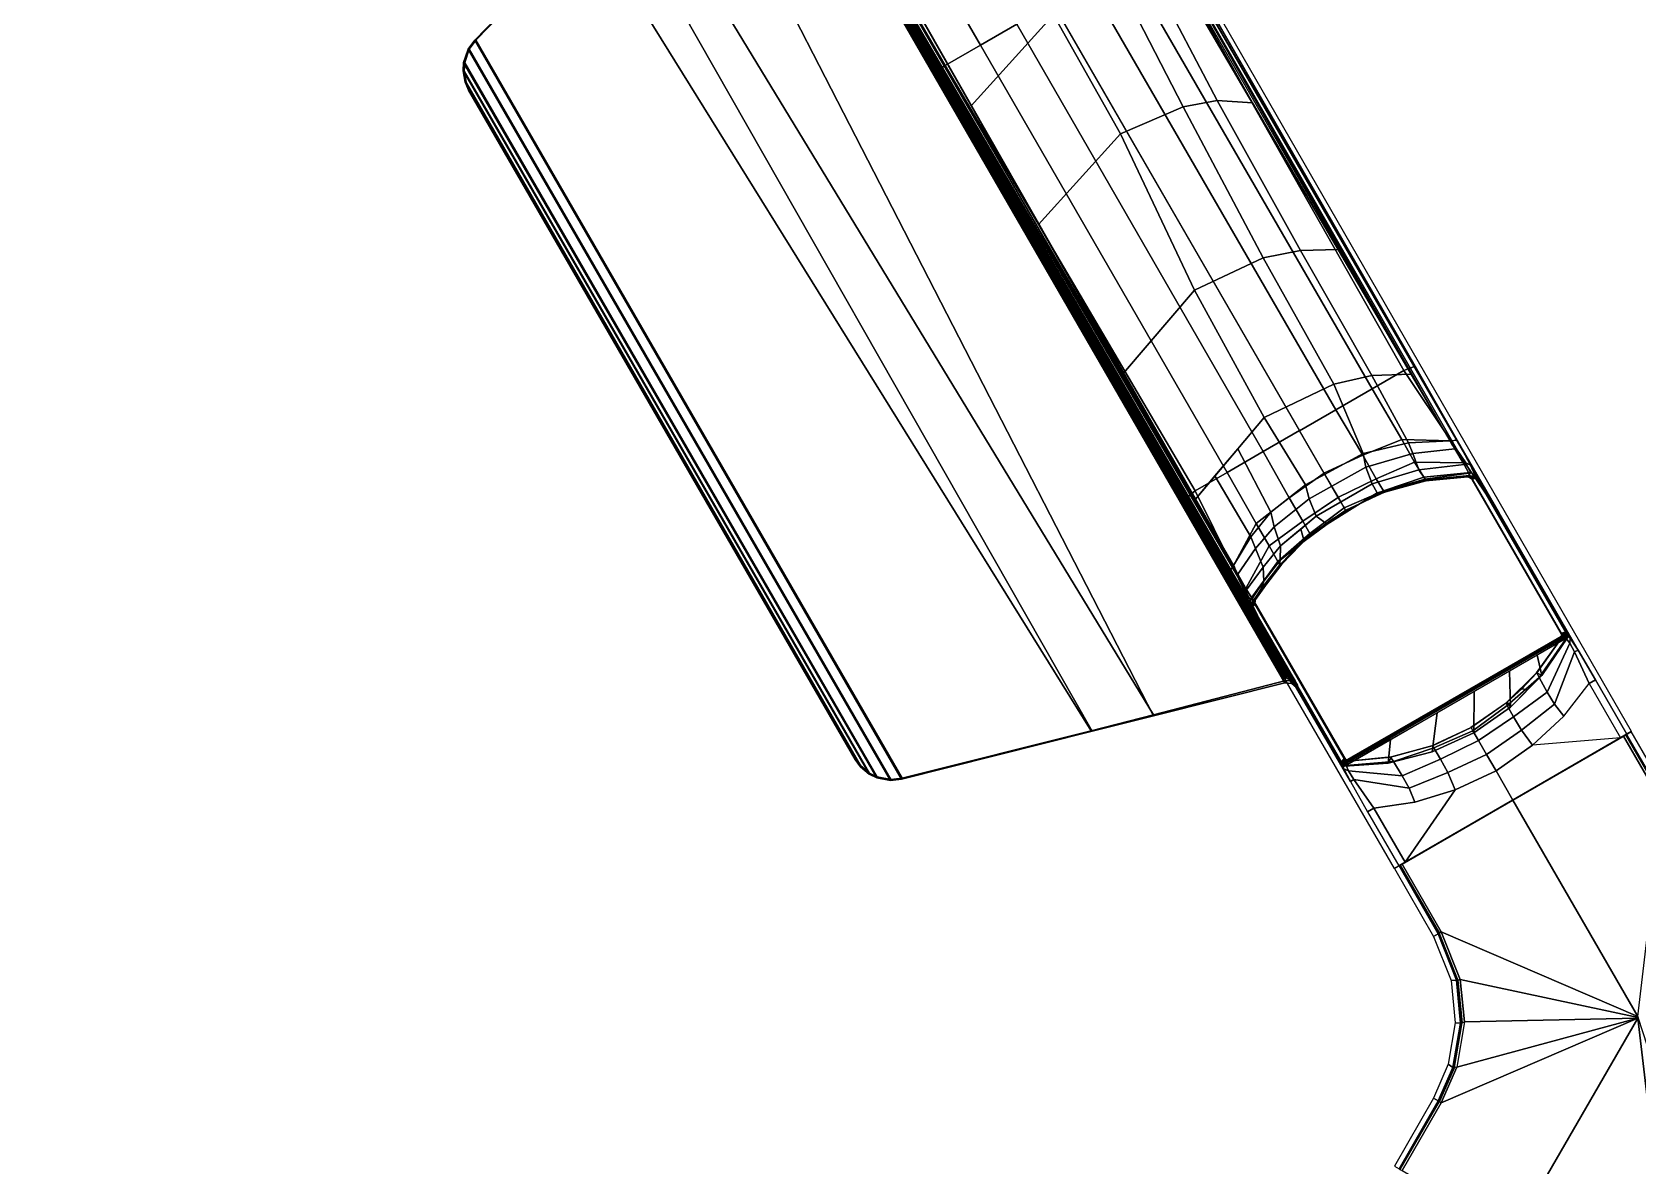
# Model space of a CAD drawing. Header units: inches. Extents: x 2605 to 2965, y 1528 to 1642.
# Drawn here: x 2675.08 to 2684.68, y 1585.37 to 1592.14 of the extents above; entities that cross this region are included whole.
import ezdxf

# ---------------------------------------------------------------- set-up
doc = ezdxf.new("R2010")
doc.units = ezdxf.units.IN
doc.layers.add('table leg', color=7, linetype='Continuous')
doc.layers.add('table top', color=7, linetype='Continuous')

msp = doc.modelspace()

# ---------------------------------------------------------------- linework, layer by layer
at = {"layer": 'table leg'}
for points, invisible_edges in [([(2678.9397, 1597.8658, -5.5092), (2678.9317, 1597.8359, -4.8835), (2681.8713, 1592.7124, -4.4267), (2683.3635, 1590.1723, -5.0602)], 4), ([(2681.9421, 1589.3517, -5.0602), (2680.4883, 1591.9139, -4.4267), (2677.5211, 1597.0215, -4.8835), (2677.4912, 1597.0295, -5.5092)], 1), ([(2683.5944, 1589.704, -4.0842), (2683.3635, 1590.1723, -5.0602), (2681.8713, 1592.7124, -4.4267), (2683.3438, 1590.1466, -4.2064)], 3), ([(2681.9742, 1589.3558, -4.2064), (2680.4883, 1591.9139, -4.4267), (2681.9421, 1589.3517, -5.0602), (2682.2321, 1588.9175, -4.0842)], 6), ([(2684.3179, 1588.4487, -4.0524), (2684.6371, 1587.9628, -5.012), (2683.3635, 1590.1723, -5.0602), (2683.5944, 1589.704, -4.0842)], 5), ([(2682.2321, 1588.9175, -4.0842), (2681.9421, 1589.3517, -5.0602), (2683.2187, 1587.1439, -5.012), (2682.9575, 1587.6633, -4.0524)], 5), ([(2684.6101, 1587.9472, -4.1179), (2684.6371, 1587.9628, -5.012), (2684.3179, 1588.4487, -4.0524), (2684.423, 1588.2713, -4.1179)], 2), ([(2684.6371, 1587.9628, -5.012), (2684.6101, 1587.9472, -4.1179), (2684.5722, 1587.9253, -4.0608), (2683.927, 1587.5528, -5.012)], 4), ([(2683.2837, 1587.1814, -4.0608), (2683.2837, 1587.1814, -4.0608), (2683.927, 1587.5528, -5.012), (2684.5722, 1587.9253, -4.0608)], 6), ([(2683.2187, 1587.1439, -5.012), (2682.9575, 1587.6633, -4.0524), (2683.0587, 1587.4836, -4.1179), (2683.2458, 1587.1595, -4.1179)], 1), ([(2683.9289, 1587.5539, -5.012), (2683.2837, 1587.1814, -4.0608), (2683.2458, 1587.1595, -4.1179), (2683.2187, 1587.1439, -5.012)], 1)]:
    msp.add_3dface(points, dxfattribs=dict(at, invisible_edges=invisible_edges))
for points in [[(2680.9619, 1592.1918, -4.2809), (2678.001, 1597.3035, -4.7539), (2677.787, 1597.18, -4.7783), (2680.7452, 1592.0667, -4.3176)], [(2680.7452, 1592.0667, -4.3176), (2677.787, 1597.18, -4.7783), (2677.5737, 1597.0568, -4.8121), (2680.5347, 1591.9451, -4.3569)], [(2680.4883, 1591.9139, -4.4267), (2680.5347, 1591.9451, -4.3569), (2677.5737, 1597.0568, -4.8121), (2677.5211, 1597.0215, -4.8835)], [(2683.2765, 1590.1217, -4.1306), (2681.8212, 1592.6879, -4.3569), (2681.6106, 1592.5663, -4.3176), (2683.0864, 1590.012, -4.048)], [(2683.3438, 1590.1466, -4.2064), (2681.8713, 1592.7124, -4.4267), (2681.8212, 1592.6879, -4.3569), (2683.2765, 1590.1217, -4.1306)], [(2683.0864, 1590.012, -4.048), (2681.6106, 1592.5663, -4.3176), (2681.394, 1592.4412, -4.2809), (2682.8698, 1589.887, -4.0114)], [(2682.6528, 1589.7616, -3.9903), (2682.8698, 1589.887, -4.0114), (2681.394, 1592.4412, -4.2809), (2681.1769, 1592.3159, -4.2598)], [(2681.1789, 1592.3171, -4.2598), (2680.9619, 1592.1918, -4.2809), (2682.436, 1589.6365, -4.0114), (2682.6531, 1589.7618, -3.9903)], [(2682.436, 1589.6365, -4.0114), (2680.9619, 1592.1918, -4.2809), (2680.7452, 1592.0667, -4.3176), (2682.2194, 1589.5114, -4.048)], [(2682.2194, 1589.5114, -4.048), (2680.7452, 1592.0667, -4.3176), (2680.5347, 1591.9451, -4.3569), (2682.0294, 1589.4017, -4.1306)], [(2682.0294, 1589.4017, -4.1306), (2680.5347, 1591.9451, -4.3569), (2680.4883, 1591.9139, -4.4267), (2681.9742, 1589.3558, -4.2064)], [(2683.3438, 1590.1466, -4.2064), (2683.2765, 1590.1217, -4.1306), (2683.5571, 1589.7014, -4.0331), (2683.5944, 1589.704, -4.0842)], [(2683.5571, 1589.7014, -4.0331), (2683.2765, 1590.1217, -4.1306), (2683.0864, 1590.012, -4.048), (2683.2636, 1589.7084, -3.9489)], [(2683.2636, 1589.7084, -3.9489), (2683.0864, 1590.012, -4.048), (2682.8698, 1589.887, -4.0114), (2683.0306, 1589.6143, -3.9217)], [(2682.799, 1589.5066, -3.9064), (2683.0306, 1589.6143, -3.9217), (2682.8698, 1589.887, -4.0114), (2682.6528, 1589.7616, -3.9903)], [(2682.6531, 1589.7618, -3.9903), (2682.436, 1589.6365, -4.0114), (2682.5918, 1589.3609, -3.9217), (2682.8009, 1589.5077, -3.9064)], [(2683.3399, 1589.574, -3.8175), (2683.2636, 1589.7084, -3.9489), (2683.0306, 1589.6143, -3.9217), (2683.1105, 1589.474, -3.7963)], [(2683.6467, 1589.569, -3.936), (2683.5571, 1589.7014, -4.0331), (2683.2636, 1589.7084, -3.9489), (2683.3399, 1589.574, -3.8175)], [(2683.6756, 1589.5545, -3.9572), (2683.5944, 1589.704, -4.0842), (2683.5571, 1589.7014, -4.0331), (2683.6467, 1589.569, -3.936)], [(2684.3179, 1588.4487, -4.0524), (2683.5944, 1589.704, -4.0842), (2683.6756, 1589.5545, -3.9572), (2684.2708, 1588.5212, -3.9216)], [(2682.5918, 1589.3609, -3.9217), (2682.436, 1589.6365, -4.0114), (2682.2194, 1589.5114, -4.048), (2682.3938, 1589.2063, -3.9489)], [(2682.8821, 1589.3614, -3.7839), (2683.1105, 1589.474, -3.7963), (2683.0306, 1589.6143, -3.9217), (2682.799, 1589.5066, -3.9064)], [(2683.3951, 1589.483, -3.6107), (2683.3399, 1589.574, -3.8175), (2683.1105, 1589.474, -3.7963), (2683.1549, 1589.4018, -3.5979)], [(2683.6748, 1589.5118, -3.7563), (2683.6467, 1589.569, -3.936), (2683.3399, 1589.574, -3.8175), (2683.3951, 1589.483, -3.6107)], [(2683.6756, 1589.5545, -3.9572), (2683.6467, 1589.569, -3.936), (2683.6748, 1589.5118, -3.7563), (2683.7008, 1589.4968, -3.7563)], [(2682.3938, 1589.2063, -3.9489), (2682.2194, 1589.5114, -4.048), (2682.0294, 1589.4017, -4.1306), (2682.2531, 1588.9485, -4.0331)], [(2682.8009, 1589.5077, -3.9064), (2682.5918, 1589.3609, -3.9217), (2682.6733, 1589.2215, -3.7963), (2682.8851, 1589.3631, -3.7839)], [(2682.9194, 1589.2997, -3.5906), (2683.1549, 1589.4018, -3.5979), (2683.1105, 1589.474, -3.7963), (2682.8821, 1589.3614, -3.7839)], [(2683.4082, 1589.4617, -3.012), (2683.3951, 1589.483, -3.6107), (2683.1549, 1589.4018, -3.5979), (2683.1615, 1589.3946, -3.012)], [(2683.6594, 1589.4859, -3.012), (2683.6748, 1589.5118, -3.7563), (2683.3951, 1589.483, -3.6107), (2683.4082, 1589.4617, -3.012)], [(2683.6595, 1589.4859, 17.294), (2683.6591, 1589.4857, -3.012), (2683.4078, 1589.4615, -3.012), (2683.4039, 1589.4609, 17.294)], [(2683.6699, 1589.4842, 17.294), (2683.6745, 1589.4816, -3.012), (2683.6591, 1589.4857, -3.012), (2683.6595, 1589.4859, 17.294)], [(2683.6858, 1589.4709, -3.012), (2683.7008, 1589.4968, -3.7563), (2683.6748, 1589.5118, -3.7563), (2683.6594, 1589.4859, -3.012)], [(2683.6792, 1589.4788, 17.294), (2683.6827, 1589.4746, -3.012), (2683.6745, 1589.4816, -3.012), (2683.6699, 1589.4842, 17.294)], [(2684.2474, 1588.5501, -3.7563), (2684.2708, 1588.5212, -3.9216), (2683.6756, 1589.5545, -3.9572), (2683.7008, 1589.4968, -3.7563)], [(2683.6858, 1589.4709, 17.294), (2683.6854, 1589.4707, -3.012), (2683.6827, 1589.4746, -3.012), (2683.6792, 1589.4788, 17.294)], [(2684.217, 1588.5499, -3.012), (2683.6854, 1589.4707, -3.012), (2683.6858, 1589.4709, 17.294), (2684.2174, 1588.5501, 17.294)], [(2684.2474, 1588.5501, -3.7563), (2683.7008, 1589.4968, -3.7563), (2683.6858, 1589.4709, -3.012), (2684.2174, 1588.5501, -3.012)], [(2682.2321, 1588.9175, -4.0842), (2682.2531, 1588.9485, -4.0331), (2682.0294, 1589.4017, -4.1306), (2681.9742, 1589.3558, -4.2064)], [(2682.9279, 1589.2855, -3.012), (2683.1615, 1589.3946, -3.012), (2683.1549, 1589.4018, -3.5979), (2682.9194, 1589.2997, -3.5906)], [(2682.9272, 1589.2851, 17.294), (2683.1548, 1589.3921, 17.294), (2683.1612, 1589.3944, -3.012), (2682.9275, 1589.2853, -3.012)], [(2683.4039, 1589.4609, 17.294), (2683.4078, 1589.4615, -3.012), (2683.1612, 1589.3944, -3.012), (2683.1548, 1589.3921, 17.294)], [(2682.6733, 1589.2215, -3.7963), (2682.5918, 1589.3609, -3.9217), (2682.3938, 1589.2063, -3.9489), (2682.472, 1589.0729, -3.8175)], [(2682.8851, 1589.3631, -3.7839), (2682.6733, 1589.2215, -3.7963), (2682.7137, 1589.1471, -3.5979), (2682.9198, 1589.2999, -3.5906)], [(2682.9198, 1589.2999, -3.5906), (2682.7137, 1589.1471, -3.5979), (2682.7166, 1589.1377, -3.012), (2682.9279, 1589.2855, -3.012)], [(2682.9275, 1589.2853, -3.012), (2682.7162, 1589.1375, -3.012), (2682.7221, 1589.1423, 17.294), (2682.9287, 1589.2859, 17.294)], [(2682.472, 1589.0729, -3.8175), (2682.3938, 1589.2063, -3.9489), (2682.2531, 1588.9485, -4.0331), (2682.3229, 1588.8047, -3.936)], [(2682.7137, 1589.1471, -3.5979), (2682.6733, 1589.2215, -3.7963), (2682.472, 1589.0729, -3.8175), (2682.5232, 1588.9796, -3.6107)], [(2682.7166, 1589.1377, -3.012), (2682.7137, 1589.1471, -3.5979), (2682.5232, 1588.9796, -3.6107), (2682.5351, 1588.9576, -3.012)], [(2682.7221, 1589.1423, 17.294), (2682.7162, 1589.1375, -3.012), (2682.5348, 1588.9574, -3.012), (2682.538, 1588.961, 17.294)], [(2682.5232, 1588.9796, -3.6107), (2682.472, 1589.0729, -3.8175), (2682.3229, 1588.8047, -3.936), (2682.3584, 1588.7518, -3.7563)], [(2682.3229, 1588.8047, -3.936), (2682.2531, 1588.9485, -4.0331), (2682.2321, 1588.9175, -4.0842), (2682.321, 1588.7724, -3.9572)], [(2682.9184, 1587.7403, -3.9216), (2682.321, 1588.7724, -3.9572), (2682.2321, 1588.9175, -4.0842), (2682.9575, 1587.6633, -4.0524)], [(2682.5351, 1588.9576, -3.012), (2682.5232, 1588.9796, -3.6107), (2682.3584, 1588.7518, -3.7563), (2682.3886, 1588.7521, -3.012)], [(2682.538, 1588.961, 17.294), (2682.5348, 1588.9574, -3.012), (2682.3882, 1588.7519, -3.012), (2682.3886, 1588.7522, 17.294)], [(2682.3584, 1588.7218, -3.7563), (2682.3584, 1588.7518, -3.7563), (2682.3229, 1588.8047, -3.936), (2682.321, 1588.7724, -3.9572)], [(2682.3584, 1588.7218, -3.7563), (2682.321, 1588.7724, -3.9572), (2682.9184, 1587.7403, -3.9216), (2682.905, 1587.7751, -3.7563)], [(2682.3886, 1588.7521, -3.012), (2682.3584, 1588.7518, -3.7563), (2682.3584, 1588.7218, -3.7563), (2682.3885, 1588.7217, -3.012)], [(2682.92, 1587.801, -3.012), (2682.3885, 1588.7217, -3.012), (2682.3584, 1588.7218, -3.7563), (2682.905, 1587.7751, -3.7563)], [(2682.3886, 1588.7522, 17.294), (2682.3882, 1588.7519, -3.012), (2682.384, 1588.7365, -3.012), (2682.3849, 1588.7423, 17.294)], [(2682.3849, 1588.7423, 17.294), (2682.384, 1588.7365, -3.012), (2682.386, 1588.726, -3.012), (2682.3849, 1588.7316, 17.294)], [(2682.9228, 1587.7964, -3.012), (2682.386, 1588.726, -3.012), (2682.384, 1588.7365, -3.012), (2682.9307, 1587.7898, -3.012)], [(2682.3849, 1588.7316, 17.294), (2682.386, 1588.726, -3.012), (2682.388, 1588.7216, -3.012), (2682.3884, 1588.7218, 17.294)], [(2682.386, 1588.726, -3.012), (2682.9228, 1587.7964, -3.012), (2682.9196, 1587.8009, -3.012), (2682.388, 1588.7216, -3.012)], [(2682.92, 1587.8011, 17.294), (2682.3884, 1588.7218, 17.294), (2682.388, 1588.7216, -3.012), (2682.9196, 1587.8009, -3.012)], [(2684.0678, 1588.311, 17.294), (2684.0703, 1588.3141, -3.012), (2684.2168, 1588.5196, -3.012), (2684.2172, 1588.5198, 17.294)], [(2684.0706, 1588.3143, -3.012), (2684.0848, 1588.2866, -3.6797), (2684.2473, 1588.5201, -3.7563), (2684.2172, 1588.5198, -3.012)], [(2684.0848, 1588.2866, -3.6797), (2684.1337, 1588.199, -3.8175), (2684.2688, 1588.4913, -3.9148), (2684.2473, 1588.5201, -3.7563)], [(2684.2168, 1588.5196, -3.012), (2684.221, 1588.5348, -3.012), (2684.2209, 1588.5295, 17.294), (2684.2172, 1588.5198, 17.294)], [(2684.2193, 1588.545, -3.012), (2684.217, 1588.5499, -3.012), (2684.2174, 1588.5501, 17.294), (2684.2196, 1588.5456, 17.294)], [(2684.2172, 1588.5198, -3.012), (2684.2473, 1588.5201, -3.7563), (2684.2474, 1588.5501, -3.7563), (2684.2174, 1588.5501, -3.012)], [(2684.221, 1588.5348, -3.012), (2684.2193, 1588.545, -3.012), (2684.2196, 1588.5456, 17.294), (2684.2209, 1588.5295, 17.294)], [(2684.2688, 1588.4913, -3.9148), (2684.2708, 1588.5212, -3.9216), (2684.2474, 1588.5501, -3.7563), (2684.2473, 1588.5201, -3.7563)], [(2684.2688, 1588.4913, -3.9148), (2684.2973, 1588.4387, -4.001), (2684.3179, 1588.4487, -4.0524), (2684.2708, 1588.5212, -3.9216)], [(2684.1337, 1588.199, -3.8175), (2684.1771, 1588.1262, -3.9256), (2684.2973, 1588.4387, -4.001), (2684.2688, 1588.4913, -3.9148)], [(2684.1771, 1588.1262, -3.9256), (2684.2319, 1588.0553, -4.0098), (2684.3851, 1588.2493, -4.0609), (2684.2973, 1588.4387, -4.001)], [(2684.2973, 1588.4387, -4.001), (2684.3851, 1588.2493, -4.0609), (2684.423, 1588.2713, -4.1179), (2684.3179, 1588.4487, -4.0524)], [(2683.8837, 1588.1297, 17.294), (2683.8889, 1588.134, -3.012), (2684.0703, 1588.3141, -3.012), (2684.0678, 1588.311, 17.294)], [(2683.8892, 1588.1342, -3.012), (2683.8944, 1588.1191, -3.6669), (2684.0848, 1588.2866, -3.6797), (2684.0706, 1588.3143, -3.012)], [(2683.8944, 1588.1191, -3.6669), (2683.9325, 1588.0504, -3.7963), (2684.1337, 1588.199, -3.8175), (2684.0848, 1588.2866, -3.6797)], [(2684.5722, 1587.9253, -4.0608), (2684.0463, 1587.8824, -3.978), (2684.2319, 1588.0553, -4.0098), (2684.3851, 1588.2493, -4.0609)], [(2684.5722, 1587.9253, -4.0608), (2684.6101, 1587.9472, -4.1179), (2684.423, 1588.2713, -4.1179), (2684.3851, 1588.2493, -4.0609)], [(2683.8837, 1588.1297, 17.294), (2683.6772, 1587.9861, 17.294), (2683.6775, 1587.9862, -3.012), (2683.8889, 1588.134, -3.012)], [(2683.6892, 1587.9668, -3.6595), (2683.8944, 1588.1191, -3.6669), (2683.8892, 1588.1342, -3.012), (2683.6779, 1587.9864, -3.012)], [(2683.9325, 1588.0504, -3.7963), (2683.979, 1587.9716, -3.8985), (2684.1771, 1588.1262, -3.9256), (2684.1337, 1588.199, -3.8175)], [(2683.979, 1587.9716, -3.8985), (2684.0463, 1587.8824, -3.978), (2684.2319, 1588.0553, -4.0098), (2684.1771, 1588.1262, -3.9256)], [(2683.7222, 1587.9097, -3.7839), (2683.9325, 1588.0504, -3.7963), (2683.8944, 1588.1191, -3.6669), (2683.6892, 1587.9668, -3.6595)], [(2683.7709, 1587.8253, -3.8831), (2683.979, 1587.9716, -3.8985), (2683.9325, 1588.0504, -3.7963), (2683.7222, 1587.9097, -3.7839)], [(2684.6084, 1587.9462, -4.0946), (2684.6361, 1587.9622, -5.012), (2683.2197, 1587.1445, -5.012), (2683.2475, 1587.1605, -4.0946)], [(2684.6031, 1587.9432, -4.0775), (2684.6084, 1587.9462, -4.0946), (2683.2475, 1587.1605, -4.0946), (2683.2544, 1587.1645, -4.0775)], [(2684.5903, 1587.9358, -4.0671), (2684.6031, 1587.9432, -4.0775), (2683.2544, 1587.1645, -4.0775), (2683.2656, 1587.171, -4.0671)], [(2683.4439, 1587.8771, -3.012), (2683.6775, 1587.9862, -3.012), (2683.6787, 1587.9869, 17.294), (2683.451, 1587.8799, 17.294)], [(2683.6779, 1587.9864, -3.012), (2683.4442, 1587.8773, -3.012), (2683.4547, 1587.8653, -3.6669), (2683.6892, 1587.9668, -3.6595)], [(2683.6892, 1587.9668, -3.6595), (2683.4547, 1587.8653, -3.6669), (2683.4952, 1587.7979, -3.7963), (2683.7222, 1587.9097, -3.7839)], [(2683.8275, 1587.7273, -3.9605), (2684.0463, 1587.8824, -3.978), (2683.979, 1587.9716, -3.8985), (2683.7709, 1587.8253, -3.8831)], [(2683.9279, 1587.5534, -3.9485), (2684.5903, 1587.9358, -4.0671), (2683.9128, 1587.5446, -4.0671), (2683.9279, 1587.5534, -3.9485)], [(2684.8248, 1587.5295, -4.0671), (2684.5903, 1587.9358, -4.0671), (2683.9279, 1587.5534, -3.9485), (2684.6756, 1586.2584, -3.9485)], [(2684.8248, 1587.5295, -4.0671), (2684.8377, 1587.5368, -4.0775), (2684.6031, 1587.9432, -4.0775), (2684.5903, 1587.9358, -4.0671)], [(2684.8377, 1587.5368, -4.0775), (2684.8431, 1587.5397, -4.0946), (2684.6084, 1587.9462, -4.0946), (2684.6031, 1587.9432, -4.0775)], [(2684.8431, 1587.5397, -4.0946), (2684.8709, 1587.5557, -5.012), (2684.6361, 1587.9622, -5.012), (2684.6084, 1587.9462, -4.0946)], [(2683.2019, 1587.8111, 17.294), (2683.1972, 1587.81, -3.012), (2683.4439, 1587.8771, -3.012), (2683.451, 1587.8799, 17.294)], [(2683.1976, 1587.8102, -3.012), (2683.2145, 1587.7841, -3.6797), (2683.4547, 1587.8653, -3.6669), (2683.4442, 1587.8773, -3.012)], [(2683.2145, 1587.7841, -3.6797), (2683.2658, 1587.698, -3.8175), (2683.4952, 1587.7979, -3.7963), (2683.4547, 1587.8653, -3.6669)], [(2683.7222, 1587.9097, -3.7839), (2683.4952, 1587.7979, -3.7963), (2683.5402, 1587.7182, -3.8985), (2683.7709, 1587.8253, -3.8831)], [(2684.5722, 1587.9253, -4.0608), (2684.0463, 1587.8824, -3.978), (2683.8275, 1587.7273, -3.9605), (2683.9279, 1587.5534, -4.0674)], [(2682.92, 1587.801, -3.012), (2682.905, 1587.7751, -3.7563), (2682.931, 1587.7601, -3.7563), (2682.9463, 1587.7861, -3.012)], [(2682.931, 1587.7601, -3.7563), (2682.905, 1587.7751, -3.7563), (2682.9184, 1587.7403, -3.9216), (2682.9453, 1587.7271, -3.9148)], [(2682.9184, 1587.7403, -3.9216), (2682.9575, 1587.6633, -4.0524), (2682.9765, 1587.6762, -4.001), (2682.9453, 1587.7271, -3.9148)], [(2682.9229, 1587.7969, 17.294), (2682.92, 1587.8011, 17.294), (2682.9196, 1587.8009, -3.012), (2682.9228, 1587.7964, -3.012)], [(2682.9361, 1587.7878, 17.294), (2682.9229, 1587.7969, 17.294), (2682.9228, 1587.7964, -3.012), (2682.9307, 1587.7898, -3.012)], [(2682.9464, 1587.7861, 17.294), (2682.9361, 1587.7878, 17.294), (2682.9307, 1587.7898, -3.012), (2682.946, 1587.7859, -3.012)], [(2682.9463, 1587.7861, -3.012), (2682.931, 1587.7601, -3.7563), (2683.2145, 1587.7841, -3.6797), (2683.1976, 1587.8102, -3.012)], [(2682.931, 1587.7601, -3.7563), (2682.9453, 1587.7271, -3.9148), (2683.2658, 1587.698, -3.8175), (2683.2145, 1587.7841, -3.6797)], [(2682.9464, 1587.7861, 17.294), (2682.946, 1587.7859, -3.012), (2683.1972, 1587.81, -3.012), (2683.2019, 1587.8111, 17.294)], [(2683.2658, 1587.698, -3.8175), (2683.3073, 1587.624, -3.9256), (2683.5402, 1587.7182, -3.8985), (2683.4952, 1587.7979, -3.7963)], [(2683.7709, 1587.8253, -3.8831), (2683.5402, 1587.7182, -3.8985), (2683.5837, 1587.6153, -3.978), (2683.8275, 1587.7273, -3.9605)], [(2682.9453, 1587.7271, -3.9148), (2682.9765, 1587.6762, -4.001), (2683.3073, 1587.624, -3.9256), (2683.2658, 1587.698, -3.8175)], [(2682.9575, 1587.6633, -4.0524), (2683.0587, 1587.4836, -4.1179), (2683.0966, 1587.5054, -4.0609), (2682.9765, 1587.6762, -4.001)], [(2682.9765, 1587.6762, -4.001), (2683.0966, 1587.5054, -4.0609), (2683.3412, 1587.5411, -4.0098), (2683.3073, 1587.624, -3.9256)], [(2683.5837, 1587.6153, -3.978), (2683.2837, 1587.1814, -4.0608), (2683.9279, 1587.5534, -4.0674), (2683.8275, 1587.7273, -3.9605)], [(2683.3073, 1587.624, -3.9256), (2683.3412, 1587.5411, -4.0098), (2683.5837, 1587.6153, -3.978), (2683.5402, 1587.7182, -3.8985)], [(2683.5837, 1587.6153, -3.978), (2683.3412, 1587.5411, -4.0098), (2683.0966, 1587.5054, -4.0609), (2683.2837, 1587.1814, -4.0608)], [(2683.9279, 1587.5534, -3.9485), (2683.2656, 1587.171, -4.0671), (2683.5002, 1586.7647, -4.0671), (2684.6756, 1586.2584, -3.9485)], [(2683.9279, 1587.5534, -3.9485), (2683.9128, 1587.5446, -4.0671), (2683.2656, 1587.171, -4.0671), (2683.3645, 1587.2281, -4.0494)], [(2683.0966, 1587.5054, -4.0609), (2683.0587, 1587.4836, -4.1179), (2683.2458, 1587.1595, -4.1179), (2683.2837, 1587.1814, -4.0608)], [(2683.2544, 1587.1645, -4.0775), (2683.2475, 1587.1605, -4.0946), (2683.4822, 1586.754, -4.0946), (2683.489, 1586.7581, -4.0762)], [(2683.2656, 1587.171, -4.0671), (2683.2544, 1587.1645, -4.0775), (2683.489, 1586.7581, -4.0762), (2683.5002, 1586.7647, -4.0671)], [(2683.2475, 1587.1605, -4.0946), (2683.2197, 1587.1445, -5.012), (2683.4544, 1586.7379, -5.012), (2683.4822, 1586.754, -4.0946)], [(2683.4822, 1586.7541, -4.0946), (2683.4545, 1586.7381, -5.012), (2683.5585, 1586.4753, -5.012), (2683.5911, 1586.4761, -4.0979)], [(2683.4874, 1586.7573, -4.0775), (2683.4822, 1586.7541, -4.0946), (2683.5911, 1586.4761, -4.0979), (2683.5988, 1586.476, -4.0788)], [(2683.5002, 1586.7649, -4.0671), (2683.4874, 1586.7573, -4.0775), (2683.5988, 1586.476, -4.0788), (2683.6134, 1586.4797, -4.0698)], [(2684.6779, 1586.2543, -3.9485), (2684.6756, 1586.2584, -3.9485), (2683.5002, 1586.7649, -4.0671), (2683.6134, 1586.4797, -4.0698)], [(2683.5911, 1586.4761, -4.0979), (2683.5585, 1586.4753, -5.012), (2683.5835, 1586.2223, -5.012), (2683.6153, 1586.2201, -4.0994)], [(2683.5988, 1586.476, -4.0788), (2683.5911, 1586.4761, -4.0979), (2683.6153, 1586.2201, -4.0994), (2683.6242, 1586.2219, -4.0886)], [(2683.6134, 1586.4797, -4.0698), (2683.5988, 1586.476, -4.0788), (2683.6242, 1586.2219, -4.0886), (2683.6385, 1586.2269, -4.0713)], [(2684.6779, 1586.2543, -3.9485), (2683.6134, 1586.4797, -4.0698), (2683.6385, 1586.2269, -4.0713), (2684.6756, 1586.2503, -3.9485)], [(2683.5002, 1585.7439, -4.0671), (2683.2656, 1585.3377, -4.0671), (2683.9279, 1584.9553, -3.9485), (2684.6756, 1586.2503, -3.9485)], [(2684.6756, 1586.2503, -3.9485), (2683.5938, 1585.9567, -4.0689), (2683.5001, 1585.7441, -4.0671), (2684.6756, 1586.2503, -3.9485)], [(2683.6153, 1586.2201, -4.0994), (2683.5835, 1586.2223, -5.012), (2683.5423, 1585.9735, -5.012), (2683.5701, 1585.9554, -4.0967)], [(2683.6242, 1586.2219, -4.0886), (2683.6153, 1586.2201, -4.0994), (2683.5701, 1585.9554, -4.0967), (2683.5798, 1585.9553, -4.0775)], [(2684.6756, 1586.2503, -3.9485), (2683.6385, 1586.2269, -4.0713), (2683.5938, 1585.9567, -4.0689)], [(2683.9279, 1584.9553, -3.9485), (2684.5903, 1584.5729, -4.0671), (2684.8248, 1584.9791, -4.0671), (2684.6756, 1586.2503, -3.9485)], [(2684.6779, 1586.2543, -3.9485), (2684.6756, 1586.2503, -3.9485), (2684.8246, 1584.9791, -4.0671), (2685.015, 1585.2197, -4.0698)], [(2683.5701, 1585.9554, -4.0967), (2683.5423, 1585.9735, -5.012), (2683.4544, 1585.7709, -5.012), (2683.4821, 1585.7548, -4.0946)], [(2683.5798, 1585.9553, -4.0775), (2683.5701, 1585.9554, -4.0967), (2683.4821, 1585.7548, -4.0946), (2683.4889, 1585.7507, -4.0762)], [(2683.5938, 1585.9567, -4.0689), (2683.5798, 1585.9553, -4.0775), (2683.4889, 1585.7507, -4.0762), (2683.5001, 1585.7441, -4.0671)], [(2683.4822, 1585.7547, -4.0946), (2683.4544, 1585.7707, -5.012), (2683.2197, 1585.3642, -5.012), (2683.2475, 1585.3482, -4.0946)], [(2683.4874, 1585.7515, -4.0775), (2683.4822, 1585.7547, -4.0946), (2683.2475, 1585.3482, -4.0946), (2683.2527, 1585.3451, -4.0775)], [(2683.5002, 1585.7439, -4.0671), (2683.4874, 1585.7515, -4.0775), (2683.2527, 1585.3451, -4.0775), (2683.2656, 1585.3377, -4.0671)]]:
    msp.add_3dface(points, dxfattribs=at)
at = {"layer": 'table top'}
for p, q in [((2682.376, 1588.7355, 17.958), (2682.3794, 1588.7494, 17.958)), ((2682.376, 1588.7247, 17.958), (2682.376, 1588.7355, 17.958)), ((2682.3795, 1588.715, 17.958), (2682.376, 1588.7247, 17.958))]:
    msp.add_line(p, q, dxfattribs=at)
for points, invisible_edges in [([(2684.8164, 1565.3741, 20.5), (2684.82, 1607.1346, 20.5), (2680.04, 1606.9554, 20.5), (2680.035, 1565.5535, 20.5)], 15), ([(2680.0395, 1606.9554, 19.324), (2684.8199, 1607.1345, 19.324), (2684.8273, 1565.3739, 19.324), (2680.0631, 1565.5524, 19.324)], 15), ([(2675.2658, 1606.6569, 19.324), (2680.0395, 1606.9554, 19.324), (2680.0631, 1565.5524, 19.324), (2675.2658, 1565.8517, 19.324)], 15), ([(2680.035, 1565.5535, 20.5), (2680.04, 1606.9554, 20.5), (2675.2658, 1606.6569, 20.5), (2675.2658, 1565.8517, 20.5)], 15), ([(2675.2658, 1565.8517, 20.5), (2675.2658, 1606.6569, 20.5), (2674.4441, 1606.5608, 20.5), (2674.5268, 1565.935, 20.5)], 15), ([(2674.454, 1606.5624, 19.324), (2675.2658, 1606.6569, 19.324), (2675.2658, 1565.8517, 19.324), (2674.5139, 1565.937, 19.324)], 15), ([(2683.5505, 1589.7013, 18.2126), (2683.5813, 1589.6532, 18.2035), (2684.2441, 1588.5558, 18.6959)], 10), ([(2684.2567, 1588.5559, 19.3241), (2684.2441, 1588.5558, 18.6959), (2683.5505, 1589.7013, 18.2126), (2683.8457, 1589.2678, 19.324)], 2), ([(2684.2393, 1588.5558, 18.4558), (2683.638, 1589.5597, 18.1446), (2683.5813, 1589.6532, 18.2035), (2684.2441, 1588.5558, 18.6959)], 5), ([(2684.2363, 1588.5558, 18.3078), (2683.6656, 1589.5068, 18.0482), (2683.638, 1589.5597, 18.1446), (2684.2393, 1588.5558, 18.4558)], 5), ([(2684.2328, 1588.5557, 18.1325), (2683.6681, 1589.4934, 17.958), (2683.6656, 1589.5068, 18.0482), (2684.2363, 1588.5558, 18.3078)], 5), ([(2684.2328, 1588.5557, 18.1325), (2684.2328, 1588.5557, 18.1325), (2683.6819, 1589.4894, 17.958), (2683.6681, 1589.4934, 17.958)], 10), ([(2684.2328, 1588.5557, 18.1325), (2684.2328, 1588.5557, 18.1325), (2683.6979, 1589.4761, 17.958), (2683.6819, 1589.4894, 17.958)], 10), ([(2684.2191, 1588.5511, 17.294), (2683.6875, 1589.4718, 17.294), (2683.6979, 1589.4761, 17.958), (2684.2328, 1588.5557, 18.1325)], 4), ([(2682.2844, 1588.9045, 18.2035), (2682.9034, 1587.7817, 18.6959), (2682.9034, 1587.7817, 18.6959), (2682.2582, 1588.9552, 18.2126)], 5), ([(2682.9034, 1587.7817, 18.6959), (2682.8971, 1587.7709, 19.3241), (2682.486, 1588.4828, 19.324), (2682.2582, 1588.9552, 18.2126)], 8), ([(2682.3371, 1588.8086, 18.1446), (2682.9059, 1587.7859, 18.4558), (2682.9034, 1587.7817, 18.6959), (2682.2844, 1588.9045, 18.2035)], 5), ([(2682.3691, 1588.7583, 18.0482), (2682.9074, 1587.7885, 18.3078), (2682.9059, 1587.7859, 18.4558), (2682.3371, 1588.8086, 18.1446)], 5), ([(2682.3795, 1588.715, 17.958), (2682.9092, 1587.7915, 18.1325), (2682.9074, 1587.7885, 18.3078), (2682.3691, 1588.7583, 18.0482)], 5), ([(2682.3884, 1588.7218, 17.294), (2682.92, 1587.8011, 17.294), (2682.9092, 1587.7915, 18.1325), (2682.3795, 1588.715, 17.958)], 4)]:
    msp.add_3dface(points, dxfattribs=dict(at, invisible_edges=invisible_edges))
for points in [[(2678.8564, 1594.7695, 19.324), (2682.8971, 1587.7709, 19.3241), (2684.2567, 1588.5559, 19.3241), (2680.2161, 1595.5545, 19.324)], [(2683.6283, 1589.5871, 18.5054), (2680.2184, 1595.5394, 19.008), (2680.2161, 1595.5545, 19.324), (2683.8457, 1589.2678, 19.324)], [(2680.4952, 1595.0076, 18.8191), (2680.4567, 1594.9878, 18.7966), (2683.5505, 1589.7013, 18.2126), (2683.5568, 1589.6921, 18.2362)], [(2683.5639, 1589.6817, 18.2628), (2683.5568, 1589.6921, 18.2362), (2680.4952, 1595.0076, 18.8191), (2680.5187, 1595.0146, 18.8751)], [(2683.5639, 1589.6817, 18.2628), (2680.5187, 1595.0146, 18.8751), (2680.5353, 1594.9863, 18.9613), (2683.6283, 1589.5871, 18.5054)], [(2678.8683, 1594.7599, 19.008), (2682.3182, 1588.8307, 18.5054), (2682.486, 1588.4828, 19.324), (2678.8564, 1594.7695, 19.324)], [(2679.2269, 1594.2777, 18.7966), (2682.2582, 1588.9552, 18.2126), (2682.263, 1588.9451, 18.2362), (2679.1905, 1594.2543, 18.8191)], [(2679.1727, 1594.2374, 18.8751), (2679.1905, 1594.2543, 18.8191), (2682.263, 1588.9451, 18.2362), (2682.2685, 1588.9338, 18.2628)], [(2679.1727, 1594.2374, 18.8751), (2682.2685, 1588.9338, 18.2628), (2682.3182, 1588.8307, 18.5054), (2679.1889, 1594.209, 18.9613)], [(2677.7289, 1592.0961, 19.0268), (2677.7225, 1592.0969, 19.324), (2679.3681, 1593.7923, 19.324), (2679.3753, 1593.7914, 18.9951)], [(2681.7803, 1588.0636, 18.9551), (2678.7103, 1593.1067, 19.0079), (2679.3753, 1593.7914, 18.9951), (2682.5711, 1588.2688, 18.6301)], [(2679.3681, 1593.7923, 19.324), (2679.0169, 1593.4305, 19.324), (2681.7803, 1588.057, 19.324), (2682.5652, 1588.2548, 19.324)], [(2682.5652, 1588.2548, 19.324), (2682.6074, 1588.2506, 19.324), (2679.3851, 1593.8268, 19.324), (2679.3681, 1593.7923, 19.324)], [(2682.5636, 1588.2789, 18.6155), (2682.5711, 1588.2688, 18.6301), (2679.3753, 1593.7914, 18.9951), (2679.3832, 1593.7748, 18.9791)], [(2682.6074, 1588.2506, 19.324), (2682.6346, 1588.2254, 19.324), (2679.3774, 1593.8671, 19.324), (2679.3851, 1593.8268, 19.324)], [(2682.587, 1588.2934, 18.6011), (2682.5768, 1588.2869, 18.6096), (2679.3964, 1593.7828, 18.9732), (2679.4066, 1593.7893, 18.9647)], [(2682.5946, 1588.2985, 18.5909), (2682.587, 1588.2934, 18.6011), (2679.4066, 1593.7893, 18.9647), (2679.4143, 1593.7944, 18.9544)], [(2682.5991, 1588.3016, 18.5817), (2682.5946, 1588.2985, 18.5909), (2679.4143, 1593.7944, 18.9544), (2679.4187, 1593.7975, 18.9452)], [(2682.602, 1588.304, 18.5718), (2682.5991, 1588.3016, 18.5817), (2679.4187, 1593.7975, 18.9452), (2679.4216, 1593.7999, 18.9354)], [(2682.6036, 1588.3059, 18.5559), (2682.602, 1588.304, 18.5718), (2679.4216, 1593.7999, 18.9354), (2679.4232, 1593.8018, 18.9194)], [(2682.5717, 1588.2836, 18.6125), (2682.5636, 1588.2789, 18.6155), (2679.3832, 1593.7748, 18.9791), (2679.3913, 1593.7795, 18.9761)], [(2682.5768, 1588.2869, 18.6096), (2682.5717, 1588.2836, 18.6125), (2679.3913, 1593.7795, 18.9761), (2679.3964, 1593.7828, 18.9732)], [(2679.0169, 1593.4305, 19.324), (2678.565, 1592.9649, 19.324), (2681.4138, 1587.9646, 19.324), (2681.7803, 1588.057, 19.324)], [(2681.4061, 1587.968, 19.0268), (2678.4078, 1592.7952, 19.0137), (2678.7103, 1593.1067, 19.0079), (2681.7803, 1588.0636, 18.9551)], [(2678.565, 1592.9649, 19.324), (2677.7225, 1592.0969, 19.324), (2680.2741, 1587.6774, 19.324), (2681.4138, 1587.9646, 19.324)], [(2680.6887, 1591.704, 18.5128), (2680.3311, 1592.3325, 18.5818), (2680.8259, 1592.8456, 18.4418), (2681.1818, 1592.2471, 18.354)], [(2680.2766, 1587.6834, 19.0268), (2677.7289, 1592.0961, 19.0268), (2678.4078, 1592.7952, 19.0137), (2681.4061, 1587.968, 19.0268)], [(2681.9563, 1591.6981, 18.3093), (2681.5876, 1592.4159, 18.394), (2681.7878, 1592.4474, 18.4456), (2682.1612, 1591.7355, 18.3589)], [(2682.3719, 1591.7217, 18.4343), (2682.1612, 1591.7355, 18.3589), (2681.7878, 1592.4474, 18.4456), (2681.9625, 1592.4499, 18.5064)], [(2681.5817, 1591.5354, 18.2765), (2681.1818, 1592.2471, 18.354), (2681.5876, 1592.4159, 18.394), (2681.9563, 1591.6981, 18.3093)], [(2681.0927, 1590.995, 18.4352), (2680.6887, 1591.704, 18.5128), (2681.1818, 1592.2471, 18.354), (2681.5817, 1591.5354, 18.2765)], [(2677.6828, 1592.0431, 19.324), (2680.2077, 1587.6698, 19.324), (2680.2741, 1587.6774, 19.324), (2677.7225, 1592.0969, 19.324)], [(2677.7289, 1592.0961, 19.0268), (2677.6892, 1592.0423, 19.0268), (2677.6828, 1592.0431, 19.324), (2677.7225, 1592.0969, 19.324)], [(2680.2766, 1587.6834, 19.0268), (2680.2102, 1587.6758, 19.0268), (2677.6892, 1592.0423, 19.0268), (2677.7289, 1592.0961, 19.0268)], [(2677.6521, 1591.9131, 19.324), (2680.0797, 1587.7083, 19.324), (2680.125, 1587.6858, 19.324), (2677.6552, 1591.9635, 19.324)], [(2677.6617, 1591.9627, 19.0268), (2677.6585, 1591.9123, 19.0268), (2677.6521, 1591.9131, 19.324), (2677.6552, 1591.9635, 19.324)], [(2677.6828, 1592.0431, 19.324), (2677.6552, 1591.9635, 19.324), (2680.125, 1587.6858, 19.324), (2680.2077, 1587.6698, 19.324)], [(2677.6892, 1592.0423, 19.0268), (2677.6617, 1591.9627, 19.0268), (2677.6552, 1591.9635, 19.324), (2677.6828, 1592.0431, 19.324)], [(2680.1275, 1587.6918, 19.0268), (2680.0823, 1587.7143, 19.0268), (2677.6585, 1591.9123, 19.0268), (2677.6617, 1591.9627, 19.0268)], [(2680.1275, 1587.6918, 19.0268), (2677.6617, 1591.9627, 19.0268), (2677.6892, 1592.0423, 19.0268), (2680.2102, 1587.6758, 19.0268)], [(2677.6521, 1591.9131, 19.324), (2677.664, 1591.846, 19.324), (2680.0276, 1587.7521, 19.324), (2680.0797, 1587.7083, 19.324)], [(2677.6585, 1591.9123, 19.0268), (2677.6704, 1591.8452, 19.0268), (2677.664, 1591.846, 19.324), (2677.6521, 1591.9131, 19.324)], [(2680.0301, 1587.7581, 19.0268), (2677.6704, 1591.8452, 19.0268), (2677.6585, 1591.9123, 19.0268), (2680.0823, 1587.7143, 19.0268)], [(2677.6854, 1591.7978, 19.324), (2679.9965, 1587.7948, 19.324), (2680.0276, 1587.7521, 19.324), (2677.664, 1591.846, 19.324)], [(2677.6704, 1591.8452, 19.0268), (2677.6918, 1591.797, 19.0268), (2677.6854, 1591.7978, 19.324), (2677.664, 1591.846, 19.324)], [(2680.0301, 1587.7581, 19.0268), (2679.999, 1587.8008, 19.0268), (2677.6918, 1591.797, 19.0268), (2677.6704, 1591.8452, 19.0268)], [(2679.9965, 1587.7948, 19.324), (2677.6854, 1591.7978, 19.324), (2677.6918, 1591.797, 19.0268), (2679.999, 1587.8008, 19.0268)], [(2682.0248, 1590.6024, 18.1831), (2681.5817, 1591.5354, 18.2765), (2681.9563, 1591.6981, 18.3093), (2682.4356, 1590.7958, 18.2099)], [(2682.4356, 1590.7958, 18.2099), (2681.9563, 1591.6981, 18.3093), (2682.1612, 1591.7355, 18.3589), (2682.6576, 1590.8386, 18.2623)], [(2682.6576, 1590.8386, 18.2623), (2682.1612, 1591.7355, 18.3589), (2682.3719, 1591.7217, 18.4343), (2682.8844, 1590.8441, 18.3379)], [(2681.6004, 1590.1054, 18.3381), (2681.0927, 1590.995, 18.4352), (2681.5817, 1591.5354, 18.2765), (2682.0248, 1590.6024, 18.1831)], [(2682.8581, 1590.039, 18.1281), (2682.4356, 1590.7958, 18.2099), (2682.6576, 1590.8386, 18.2623), (2683.0847, 1590.0923, 18.1757)], [(2683.0847, 1590.0923, 18.1757), (2682.6576, 1590.8386, 18.2623), (2682.8844, 1590.8441, 18.3379), (2683.3227, 1590.0995, 18.256)], [(2682.4412, 1589.8405, 18.1023), (2682.0248, 1590.6024, 18.1831), (2682.4356, 1590.7958, 18.2099), (2682.8581, 1590.039, 18.1281)], [(2682.0317, 1589.3528, 18.2562), (2681.6004, 1590.1054, 18.3381), (2682.0248, 1590.6024, 18.1831), (2682.4412, 1589.8405, 18.1023)], [(2683.0326, 1589.6244, 18.0759), (2682.8581, 1590.039, 18.1281), (2683.0847, 1590.0923, 18.1757), (2683.3052, 1589.689, 18.1328)], [(2683.3052, 1589.689, 18.1328), (2683.0847, 1590.0923, 18.1757), (2683.3227, 1590.0995, 18.256), (2683.5505, 1589.7013, 18.2126)], [(2682.689, 1589.438, 18.0686), (2682.4412, 1589.8405, 18.1023), (2682.8581, 1590.039, 18.1281), (2683.0326, 1589.6244, 18.0759)], [(2682.689, 1589.438, 18.0686), (2682.4807, 1589.2746, 18.095), (2682.283, 1589.653, 18.1615), (2682.4412, 1589.8405, 18.1023)], [(2683.3052, 1589.689, 18.1328), (2683.3294, 1589.6245, 18.1021), (2683.0495, 1589.544, 18.0322), (2683.0326, 1589.6244, 18.0759)], [(2683.5505, 1589.7013, 18.2126), (2683.5813, 1589.6532, 18.2035), (2683.3294, 1589.6245, 18.1021), (2683.3052, 1589.689, 18.1328)], [(2682.3619, 1589.1279, 18.1429), (2682.1465, 1589.4911, 18.2126), (2682.283, 1589.653, 18.1615), (2682.4807, 1589.2746, 18.095)], [(2683.0495, 1589.544, 18.0322), (2682.711, 1589.3551, 18.0265), (2682.689, 1589.438, 18.0686), (2683.0326, 1589.6244, 18.0759)], [(2683.3294, 1589.6245, 18.1021), (2683.3655, 1589.5268, 18.0365), (2683.0872, 1589.443, 17.9702), (2683.0495, 1589.544, 18.0322)], [(2683.638, 1589.5597, 18.1446), (2683.3655, 1589.5268, 18.0365), (2683.3294, 1589.6245, 18.1021), (2683.5813, 1589.6532, 18.2035)], [(2682.3619, 1589.1279, 18.1429), (2682.2582, 1588.9552, 18.2126), (2682.0317, 1589.3528, 18.2562), (2682.1465, 1589.4911, 18.2126)], [(2683.0495, 1589.544, 18.0322), (2683.0872, 1589.443, 17.9702), (2682.7528, 1589.2504, 17.9697), (2682.711, 1589.3551, 18.0265)], [(2683.3655, 1589.5268, 18.0365), (2683.4048, 1589.4718, 17.9478), (2683.116, 1589.3905, 17.874), (2683.0872, 1589.443, 17.9702)], [(2683.4048, 1589.4718, 17.9478), (2683.4122, 1589.467, 17.8526), (2683.1365, 1589.3936, 17.7785), (2683.116, 1589.3905, 17.874)], [(2683.1365, 1589.3936, 17.7785), (2683.4122, 1589.467, 17.8526), (2683.3781, 1589.4622, 17.6061), (2683.182, 1589.4051, 17.5772)], [(2683.4048, 1589.4718, 17.9478), (2683.3655, 1589.5268, 18.0365), (2683.638, 1589.5597, 18.1446), (2683.6656, 1589.5068, 18.0482)], [(2683.6681, 1589.4934, 17.958), (2683.6653, 1589.4908, 17.6934), (2683.3781, 1589.4622, 17.6061), (2683.4122, 1589.467, 17.8526)], [(2683.6653, 1589.4908, 17.6934), (2683.6611, 1589.4868, 17.294), (2683.4089, 1589.4625, 17.294), (2683.3781, 1589.4622, 17.6061)], [(2683.6656, 1589.5068, 18.0482), (2683.6681, 1589.4934, 17.958), (2683.4122, 1589.467, 17.8526), (2683.4048, 1589.4718, 17.9478)], [(2683.6819, 1589.4894, 17.958), (2683.6715, 1589.4851, 17.294), (2683.6611, 1589.4868, 17.294), (2683.6681, 1589.4934, 17.958)], [(2683.6911, 1589.4842, 17.958), (2683.6807, 1589.4799, 17.294), (2683.6715, 1589.4851, 17.294), (2683.6819, 1589.4894, 17.958)], [(2683.6979, 1589.4761, 17.958), (2683.6875, 1589.4718, 17.294), (2683.6807, 1589.4799, 17.294), (2683.6911, 1589.4842, 17.958)], [(2683.6819, 1589.4894, 17.958), (2683.6979, 1589.4761, 17.958), (2683.6911, 1589.4842, 17.958), (2683.6819, 1589.4894, 17.958)], [(2682.711, 1589.3551, 18.0265), (2682.5014, 1589.1873, 18.0666), (2682.4807, 1589.2746, 18.095), (2682.689, 1589.438, 18.0686)], [(2683.0872, 1589.443, 17.9702), (2683.116, 1589.3905, 17.874), (2682.817, 1589.2034, 17.8863), (2682.7528, 1589.2504, 17.9697)], [(2683.116, 1589.3905, 17.874), (2683.1365, 1589.3936, 17.7785), (2682.8474, 1589.232, 17.774), (2682.817, 1589.2034, 17.8863)], [(2683.0619, 1589.3512, 17.5655), (2683.1669, 1589.3969, 17.294), (2682.9287, 1589.2859, 17.294), (2682.895, 1589.2595, 17.5553)], [(2683.0111, 1589.3235, 17.7765), (2683.1365, 1589.3936, 17.7785), (2683.182, 1589.4051, 17.5772), (2683.0619, 1589.3512, 17.5655)], [(2683.0619, 1589.3512, 17.5655), (2683.182, 1589.4051, 17.5772), (2683.2813, 1589.4333, 17.294), (2683.1669, 1589.3969, 17.294)], [(2683.182, 1589.4051, 17.5772), (2683.3781, 1589.4622, 17.6061), (2683.4089, 1589.4625, 17.294), (2683.2813, 1589.4333, 17.294)], [(2682.5014, 1589.1873, 18.0666), (2682.3904, 1589.0564, 18.1244), (2682.3619, 1589.1279, 18.1429), (2682.4807, 1589.2746, 18.095)], [(2682.711, 1589.3551, 18.0265), (2682.7528, 1589.2504, 17.9697), (2682.5394, 1589.0738, 18.0156), (2682.5014, 1589.1873, 18.0666)], [(2682.7123, 1589.1344, 17.5616), (2682.895, 1589.2595, 17.5553), (2682.9287, 1589.2859, 17.294), (2682.7221, 1589.1423, 17.294)], [(2683.0111, 1589.3235, 17.7765), (2683.0619, 1589.3512, 17.5655), (2682.895, 1589.2595, 17.5553), (2682.8474, 1589.232, 17.774)], [(2682.5014, 1589.1873, 18.0666), (2682.5394, 1589.0738, 18.0156), (2682.4349, 1588.9464, 18.0737), (2682.3904, 1589.0564, 18.1244)], [(2682.7528, 1589.2504, 17.9697), (2682.817, 1589.2034, 17.8863), (2682.6809, 1589.1013, 17.9066), (2682.66, 1589.1736, 17.9897)], [(2682.6776, 1589.1068, 17.7974), (2682.8474, 1589.232, 17.774), (2682.895, 1589.2595, 17.5553), (2682.7123, 1589.1344, 17.5616)], [(2682.817, 1589.2034, 17.8863), (2682.8474, 1589.232, 17.774), (2682.6776, 1589.1068, 17.7974), (2682.6809, 1589.1013, 17.9066)], [(2682.3904, 1589.0564, 18.1244), (2682.2845, 1588.9044, 18.2035), (2682.2582, 1588.9552, 18.2126), (2682.3619, 1589.1279, 18.1429)], [(2682.5324, 1588.9567, 17.8546), (2682.6776, 1589.1068, 17.7974), (2682.7123, 1589.1344, 17.5616), (2682.5463, 1588.9626, 17.5989)], [(2682.6809, 1589.1013, 17.9066), (2682.6776, 1589.1068, 17.7974), (2682.5324, 1588.9567, 17.8546), (2682.5368, 1588.9869, 17.9335)], [(2682.66, 1589.1736, 17.9897), (2682.6809, 1589.1013, 17.9066), (2682.5368, 1588.9869, 17.9335), (2682.5394, 1589.0738, 18.0156)], [(2682.5463, 1588.9626, 17.5989), (2682.7123, 1589.1344, 17.5616), (2682.7221, 1589.1423, 17.294), (2682.538, 1588.961, 17.294)], [(2682.3904, 1589.0564, 18.1244), (2682.4349, 1588.9464, 18.0737), (2682.336, 1588.8104, 18.1465), (2682.2845, 1588.9044, 18.2035)], [(2682.5368, 1588.9869, 17.9335), (2682.5324, 1588.9567, 17.8546), (2682.4258, 1588.8214, 17.9238), (2682.44, 1588.8618, 17.9935)], [(2682.5394, 1589.0738, 18.0156), (2682.5368, 1588.9869, 17.9335), (2682.44, 1588.8618, 17.9935), (2682.4349, 1588.9464, 18.0737)], [(2682.4349, 1588.9464, 18.0737), (2682.44, 1588.8618, 17.9935), (2682.3691, 1588.7583, 18.0484), (2682.336, 1588.8104, 18.1465)], [(2682.3794, 1588.7494, 17.958), (2682.5324, 1588.9567, 17.8546), (2682.5463, 1588.9626, 17.5989), (2682.3835, 1588.7506, 17.663)], [(2682.3835, 1588.7506, 17.663), (2682.5463, 1588.9626, 17.5989), (2682.538, 1588.961, 17.294), (2682.3886, 1588.7522, 17.294)], [(2682.44, 1588.8618, 17.9935), (2682.4258, 1588.8214, 17.9238), (2682.3794, 1588.7494, 17.958), (2682.3691, 1588.7583, 18.0484)], [(2682.376, 1588.7355, 17.958), (2682.376, 1588.7355, 17.958), (2682.376, 1588.7247, 17.958), (2682.3691, 1588.7583, 18.0482)], [(2682.3691, 1588.7583, 18.0482), (2682.376, 1588.7247, 17.958), (2682.3795, 1588.715, 17.958)], [(2682.3691, 1588.7583, 18.0484), (2682.3794, 1588.7494, 17.958), (2682.376, 1588.7355, 17.958), (2682.3691, 1588.7583, 18.0482)], [(2682.3794, 1588.7494, 17.958), (2682.3886, 1588.7522, 17.294), (2682.3849, 1588.7423, 17.294), (2682.376, 1588.7355, 17.958)], [(2682.376, 1588.7355, 17.958), (2682.3849, 1588.7423, 17.294), (2682.3849, 1588.7316, 17.294), (2682.376, 1588.7247, 17.958)], [(2682.376, 1588.7247, 17.958), (2682.3849, 1588.7316, 17.294), (2682.3884, 1588.7218, 17.294), (2682.3795, 1588.715, 17.958)], [(2682.8971, 1587.7709, 19.324), (2682.9021, 1587.7644, 19.324), (2684.2598, 1588.5483, 19.3241), (2684.2567, 1588.5559, 19.3241)], [(2684.2598, 1588.5483, 19.3241), (2682.9021, 1587.7644, 19.324), (2682.9098, 1587.759, 19.324), (2684.2607, 1588.5389, 19.3241)], [(2684.2607, 1588.5389, 19.3241), (2682.9098, 1587.759, 19.324), (2682.9226, 1587.7559, 19.324), (2684.257, 1588.5263, 19.324)], [(2684.1005, 1588.2978, 19.324), (2684.0717, 1588.3145, 17.294), (2684.2189, 1588.5208, 17.294), (2684.257, 1588.5263, 19.324)], [(2684.0726, 1588.4198, 19.324), (2684.1005, 1588.2978, 19.324), (2684.257, 1588.5263, 19.324), (2684.0726, 1588.4198, 19.324)], [(2684.257, 1588.5263, 19.324), (2684.2189, 1588.5208, 17.294), (2684.2227, 1588.531, 17.294), (2684.2607, 1588.5389, 19.3241)], [(2684.2598, 1588.5483, 19.3241), (2684.2227, 1588.5411, 17.294), (2684.2191, 1588.5511, 17.294), (2684.2567, 1588.5559, 19.3241)], [(2684.2607, 1588.5389, 19.3241), (2684.2227, 1588.531, 17.294), (2684.2227, 1588.5411, 17.294), (2684.2598, 1588.5483, 19.3241)], [(2683.9136, 1588.1093, 19.324), (2684.1005, 1588.2978, 19.324), (2684.0726, 1588.4198, 19.324), (2683.9077, 1588.3247, 19.324)], [(2683.6952, 1587.9561, 19.324), (2683.9136, 1588.1093, 19.324), (2683.9077, 1588.3247, 19.324), (2683.6973, 1588.2032, 19.324)], [(2684.0161, 1588.2126, 19.324), (2683.9827, 1588.2186, 17.294), (2684.0717, 1588.3145, 17.294), (2684.1005, 1588.2978, 19.324)], [(2682.5652, 1588.2548, 19.324), (2681.7803, 1588.057, 19.324), (2681.7803, 1588.0636, 18.9551), (2682.5711, 1588.2688, 18.6301)], [(2682.5636, 1588.2789, 18.6155), (2682.5717, 1588.2836, 18.6125), (2682.6133, 1588.2646, 18.6301), (2682.5711, 1588.2688, 18.6301)], [(2682.6133, 1588.2646, 18.6301), (2682.6074, 1588.2506, 19.324), (2682.5652, 1588.2548, 19.324), (2682.5711, 1588.2688, 18.6301)], [(2682.587, 1588.2934, 18.6011), (2682.6133, 1588.2646, 18.6301), (2682.5717, 1588.2836, 18.6125)], [(2682.5946, 1588.2985, 18.5909), (2682.6133, 1588.2646, 18.6301), (2682.587, 1588.2934, 18.6011)], [(2682.5991, 1588.3016, 18.5817), (2682.6133, 1588.2646, 18.6301), (2682.5946, 1588.2985, 18.5909)], [(2682.5991, 1588.3016, 18.5817), (2682.602, 1588.304, 18.5718), (2682.6405, 1588.2394, 18.6301), (2682.6133, 1588.2646, 18.6301)], [(2682.602, 1588.304, 18.5718), (2682.6036, 1588.3059, 18.5559), (2682.6269, 1588.2652, 18.5697), (2682.6214, 1588.2715, 18.6012)], [(2682.6074, 1588.2506, 19.324), (2682.6133, 1588.2646, 18.6301), (2682.6405, 1588.2394, 18.6301), (2682.6346, 1588.2254, 19.324)], [(2682.6392, 1588.2425, 18.6077), (2682.6405, 1588.2394, 18.6301), (2682.6214, 1588.2715, 18.6012), (2682.6269, 1588.2652, 18.5697)], [(2683.9136, 1588.1093, 19.324), (2683.8939, 1588.1378, 17.294), (2683.9827, 1588.2186, 17.294), (2684.0161, 1588.2126, 19.324)], [(2683.4456, 1587.8412, 19.324), (2683.6952, 1587.9561, 19.324), (2683.6973, 1588.2032, 19.324), (2683.4764, 1588.0756, 19.324)], [(2683.6952, 1587.9561, 19.324), (2683.6787, 1587.9869, 17.294), (2683.8939, 1588.1378, 17.294), (2683.9136, 1588.1093, 19.324)], [(2681.7803, 1588.057, 19.324), (2681.4138, 1587.9646, 19.324), (2681.4061, 1587.968, 19.0268), (2681.7803, 1588.0636, 18.9551)], [(2683.1825, 1587.7744, 19.324), (2683.4456, 1587.8412, 19.324), (2683.4764, 1588.0756, 19.324), (2683.1976, 1587.9147, 19.324)], [(2681.4138, 1587.9646, 19.324), (2680.2741, 1587.6774, 19.324), (2680.2766, 1587.6834, 19.0268), (2681.4061, 1587.968, 19.0268)], [(2683.4456, 1587.8412, 19.324), (2683.451, 1587.8799, 17.294), (2683.6787, 1587.9869, 17.294), (2683.6952, 1587.9561, 19.324)], [(2682.9226, 1587.7559, 19.324), (2683.1825, 1587.7744, 19.324), (2683.1976, 1587.9147, 19.324), (2682.9226, 1587.7559, 19.324)], [(2683.1825, 1587.7744, 19.324), (2683.2019, 1587.8111, 17.294), (2683.451, 1587.8799, 17.294), (2683.4456, 1587.8412, 19.324)], [(2680.0276, 1587.7521, 19.324), (2679.9965, 1587.7948, 19.324), (2679.999, 1587.8008, 19.0268), (2680.0301, 1587.7581, 19.0268)], [(2680.0797, 1587.7083, 19.324), (2680.0276, 1587.7521, 19.324), (2680.0301, 1587.7581, 19.0268), (2680.0823, 1587.7143, 19.0268)], [(2682.8971, 1587.7709, 19.324), (2682.92, 1587.8011, 17.294), (2682.9229, 1587.7969, 17.294), (2682.9021, 1587.7644, 19.324)], [(2682.9021, 1587.7644, 19.324), (2682.9229, 1587.7969, 17.294), (2682.9361, 1587.7878, 17.294), (2682.9098, 1587.759, 19.324)], [(2682.9098, 1587.759, 19.324), (2682.9361, 1587.7878, 17.294), (2682.9464, 1587.7861, 17.294), (2682.9226, 1587.7559, 19.324)], [(2682.9226, 1587.7559, 19.324), (2682.9464, 1587.7861, 17.294), (2683.2019, 1587.8111, 17.294), (2683.1825, 1587.7744, 19.324)], [(2680.125, 1587.6858, 19.324), (2680.0797, 1587.7083, 19.324), (2680.0823, 1587.7143, 19.0268), (2680.1275, 1587.6918, 19.0268)], [(2680.2077, 1587.6698, 19.324), (2680.125, 1587.6858, 19.324), (2680.1275, 1587.6918, 19.0268), (2680.2102, 1587.6758, 19.0268)], [(2680.2741, 1587.6774, 19.324), (2680.2077, 1587.6698, 19.324), (2680.2102, 1587.6758, 19.0268), (2680.2766, 1587.6834, 19.0268)]]:
    msp.add_3dface(points, dxfattribs=at)

doc.saveas('drawing.dxf')
